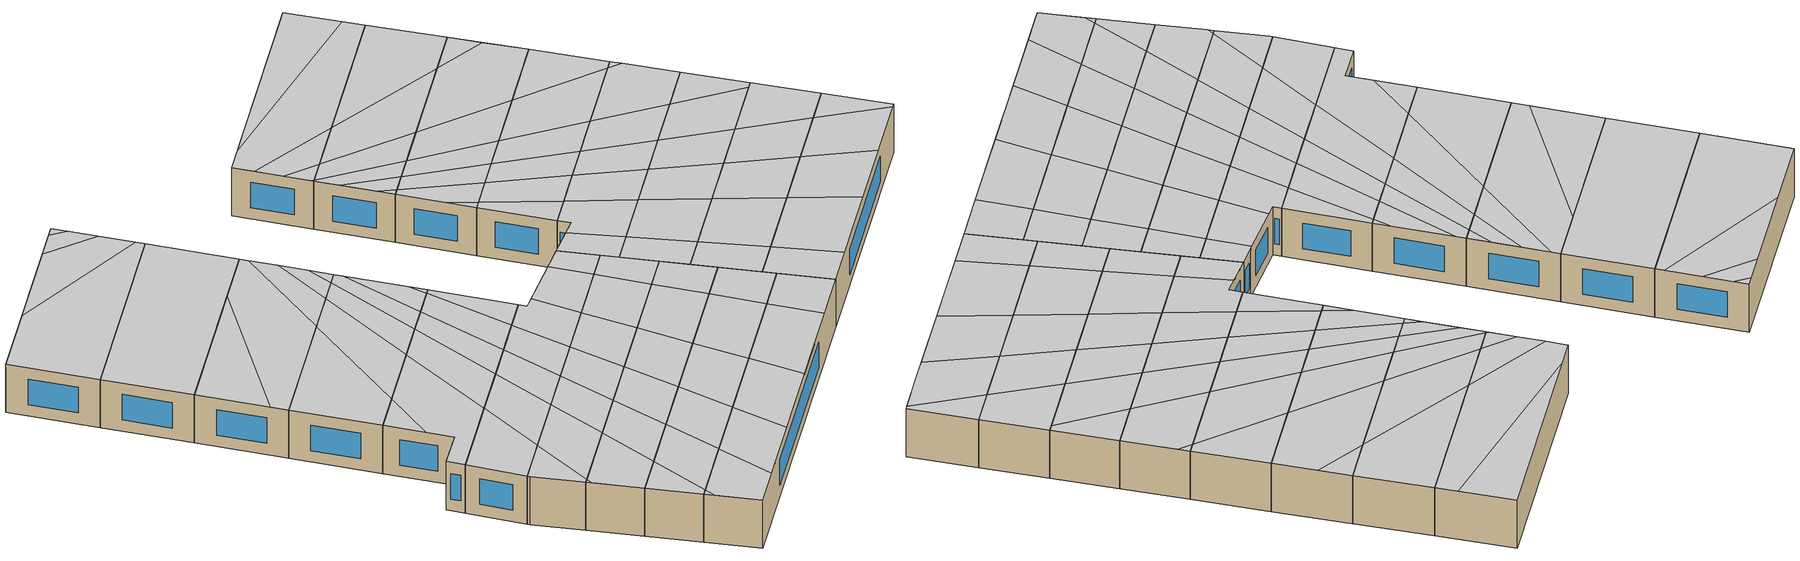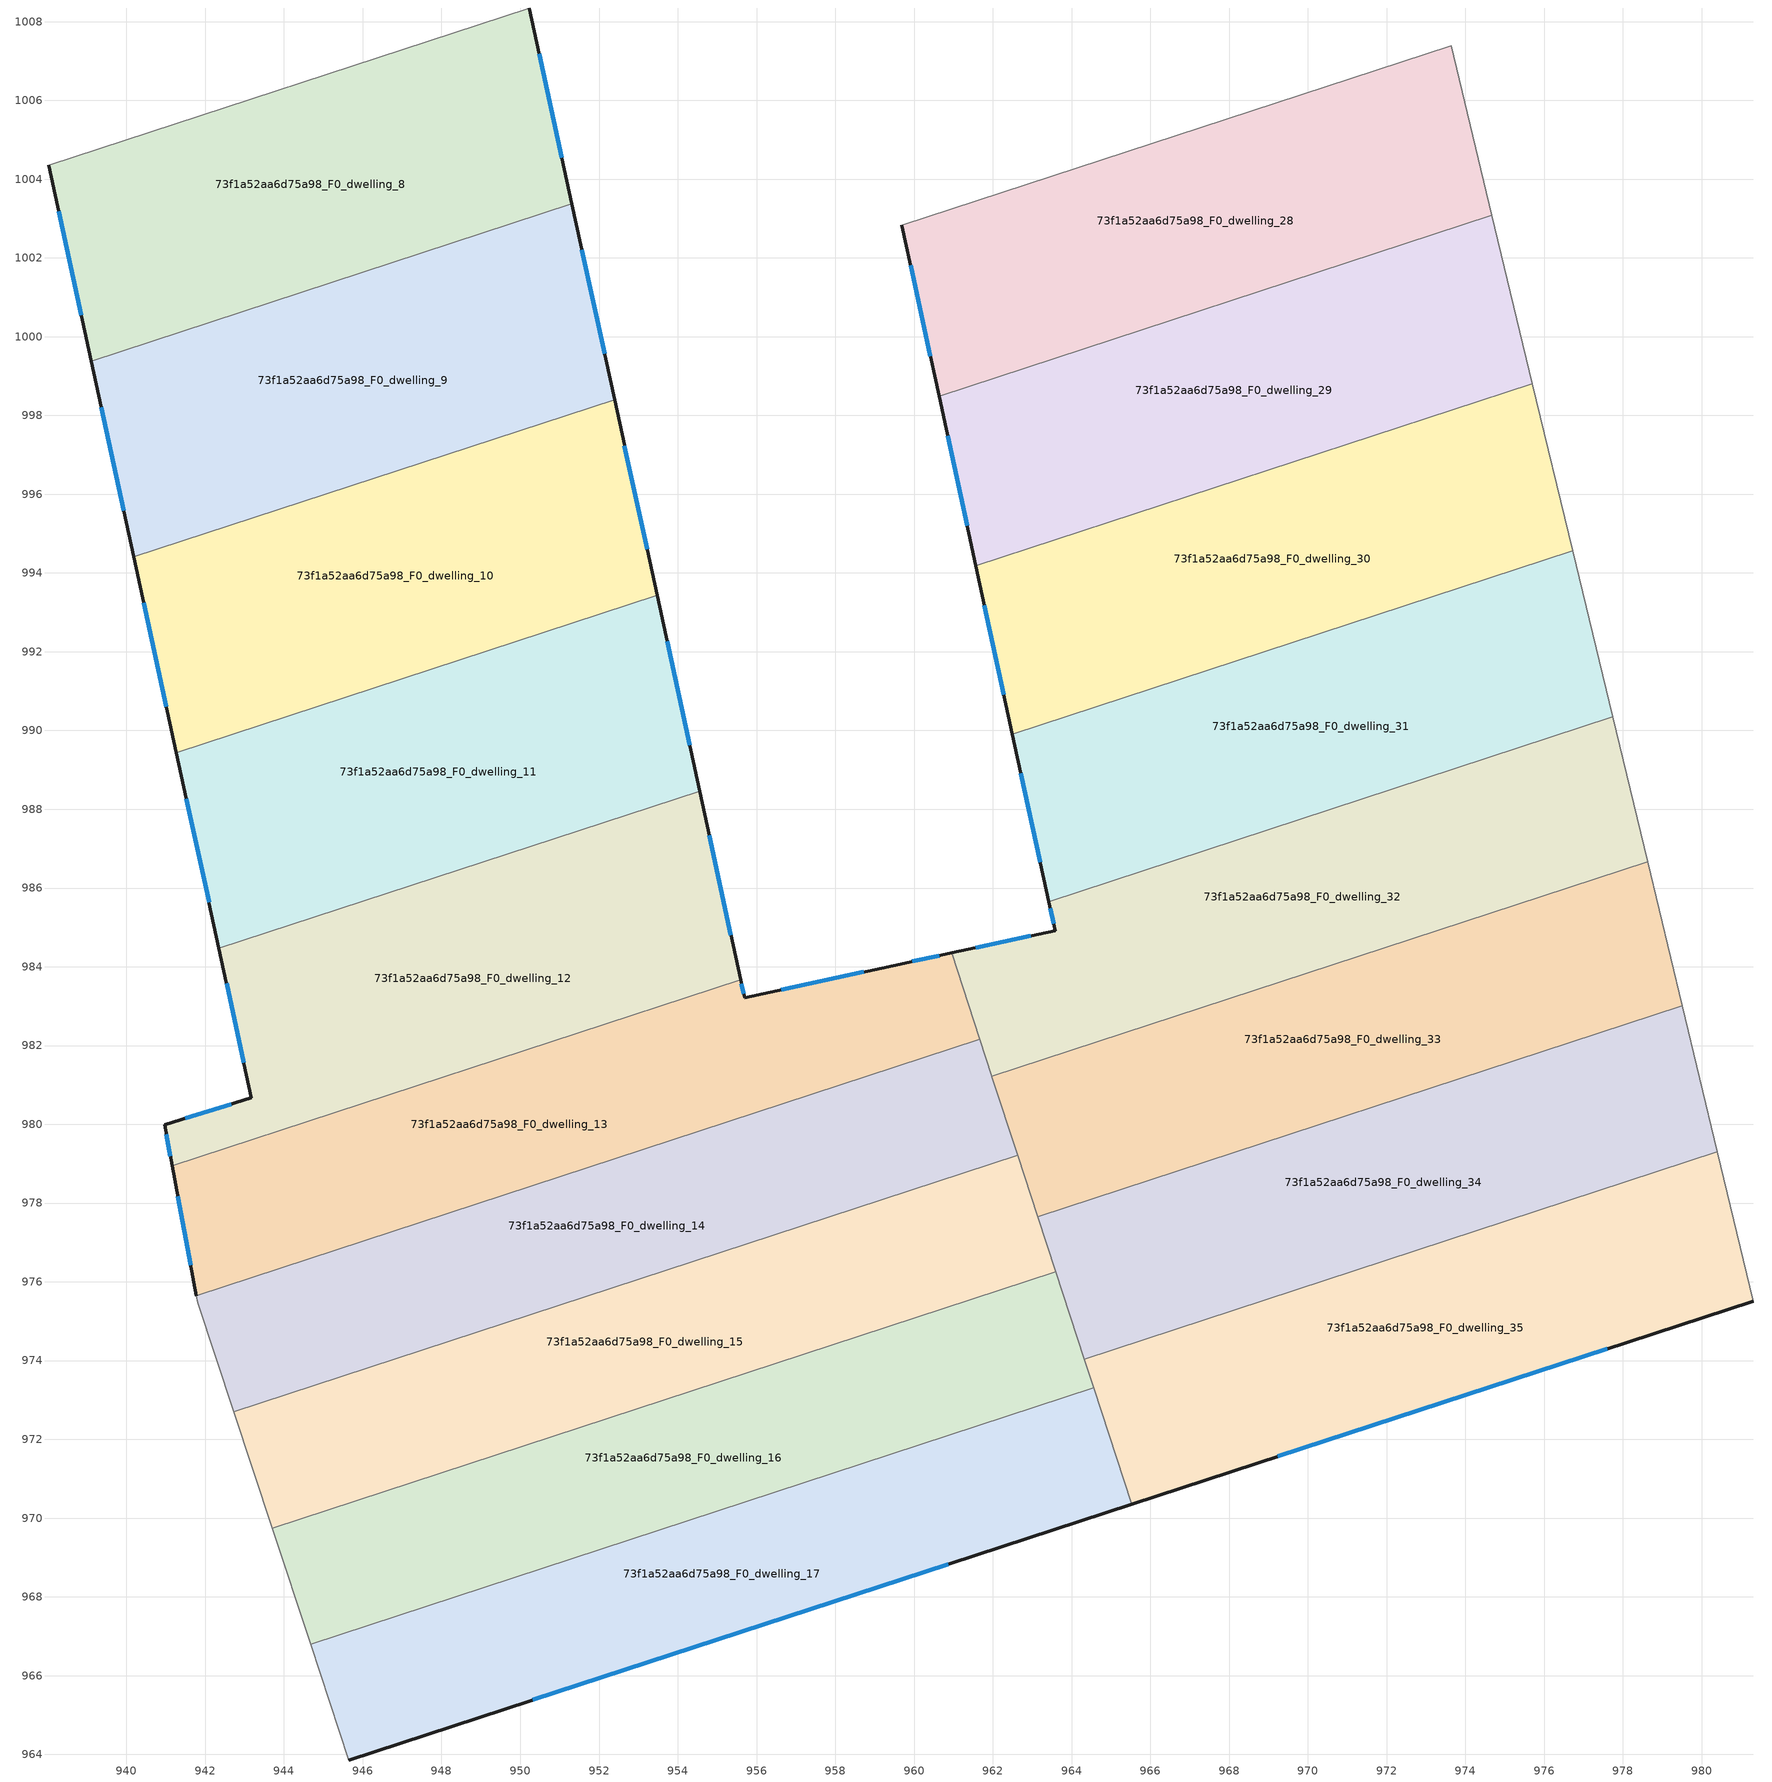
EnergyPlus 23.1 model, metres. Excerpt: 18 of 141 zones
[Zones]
73f1a52aa6d75a98_F0_dwelling_10
 floor ground (EU_floor_Construction): 952.39,998.4 953.47,993.43 941.27,989.44 940.19,994.41 z0
 wall outside (EU_wall_Construction): 940.19,994.41 941.27,989.44 / 953.47,993.43 952.39,998.4 z0:3
 wall to 73f1a52aa6d75a98_F0_dwelling_11 (EU_wall_Construction): 941.27,989.44 953.47,993.43 z0:3
 wall to 73f1a52aa6d75a98_F0_dwelling_9 (EU_wall_Construction): 952.39,998.4 940.19,994.41 z0:3
 window (EU_Window_Construction): 940.44,993.24 941.02,990.61 / 953.22,994.6 952.65,997.24 z0.7:2.3
 ceiling to 73f1a52aa6d75a98_F1_dwelling_18 (EU_floor_Construction): 948.82,991.91 952.5,997.92 952.39,998.4 949.1,997.33 941.07,990.38 941.27,989.44 z3
 ceiling to 73f1a52aa6d75a98_F1_dwelling_19 (EU_floor_Construction): 951.3,992.72 952.83,996.39 952.5,997.92 948.82,991.91 z3
 ceiling to 73f1a52aa6d75a98_F1_dwelling_17 (EU_floor_Construction): 949.1,997.33 940.19,994.41 941.07,990.38 z3
 ceiling to 73f1a52aa6d75a98_F1_dwelling_20 (EU_floor_Construction): 952.71,993.18 953.18,994.78 952.83,996.39 951.3,992.72 z3
 ceiling to 73f1a52aa6d75a98_F1_dwelling_21 (EU_floor_Construction): 953.47,993.43 953.18,994.78 952.71,993.18 z3
73f1a52aa6d75a98_F0_dwelling_11
 floor ground (EU_floor_Construction): 953.47,993.43 954.55,988.46 942.35,984.47 941.27,989.44 z0
 wall outside (EU_wall_Construction): 941.27,989.44 942.35,984.47 / 954.55,988.46 953.47,993.43 z0:3
 wall to 73f1a52aa6d75a98_F0_dwelling_12 (EU_wall_Construction): 942.35,984.47 954.55,988.46 z0:3
 window (EU_Window_Construction): 941.52,988.27 942.1,985.63 / 954.3,989.63 953.73,992.27 z0.7:2.3
 ceiling to 73f1a52aa6d75a98_F1_dwelling_19 (EU_floor_Construction): 948.74,986.56 951.3,992.72 948.82,991.91 944.74,985.25 z3
 ceiling to 73f1a52aa6d75a98_F1_dwelling_18 (EU_floor_Construction): 944.74,985.25 948.82,991.91 941.27,989.44 942.35,984.47 z3
 ceiling to 73f1a52aa6d75a98_F1_dwelling_20 (EU_floor_Construction): 951,987.3 952.71,993.18 951.3,992.72 948.74,986.56 z3
 ceiling to 73f1a52aa6d75a98_F1_dwelling_23 (EU_floor_Construction): 954.55,988.46 954.33,989.48 954.23,988.36 z3
 ceiling to 73f1a52aa6d75a98_F1_dwelling_22 (EU_floor_Construction): 954.23,988.36 954.33,989.48 953.59,992.88 952.61,987.82 z3
 ceiling to 73f1a52aa6d75a98_F1_dwelling_21 (EU_floor_Construction): 952.61,987.82 953.59,992.88 953.47,993.43 952.71,993.18 951,987.3 z3
73f1a52aa6d75a98_F0_dwelling_12
 floor ground (EU_floor_Construction): 954.55,988.46 955.59,983.67 941.16,978.95 940.97,979.99 943.17,980.68 942.35,984.47 z0
 wall outside (EU_wall_Construction): 955.59,983.67 954.55,988.46 / 942.35,984.47 943.17,980.68 940.97,979.99 941.16,978.95 z0:3
 wall to 73f1a52aa6d75a98_F0_dwelling_13 (EU_wall_Construction): 941.16,978.95 955.59,983.67 z0:3
 window (EU_Window_Construction): 955.35,984.8 954.8,987.34 / 941.02,979.74 941.12,979.19 / 942.66,980.51 941.49,980.15 / 942.54,983.58 942.98,981.57 z0.7:2.3
 ceiling to 73f1a52aa6d75a98_F1_dwelling_20 (EU_floor_Construction): 949.35,981.63 951,987.3 948.74,986.56 946.26,980.62 z3
 ceiling to 73f1a52aa6d75a98_F1_dwelling_19 (EU_floor_Construction): 946.26,980.62 948.74,986.56 944.74,985.25 942.85,982.16 943.17,980.68 940.97,979.99 941.16,978.95 z3
 ceiling to 73f1a52aa6d75a98_F1_dwelling_18 (EU_floor_Construction): 942.85,982.16 944.74,985.25 942.35,984.47 z3
 ceiling to 73f1a52aa6d75a98_F1_dwelling_22 (EU_floor_Construction): 953.75,983.07 954.23,988.36 952.61,987.82 951.54,982.35 z3
 ceiling to 73f1a52aa6d75a98_F1_dwelling_21 (EU_floor_Construction): 951.54,982.35 952.61,987.82 951,987.3 949.35,981.63 z3
 ceiling adiabatic (EU_roof_Construction): 955.59,983.67 954.55,988.46 954.23,988.36 953.75,983.07 z3
73f1a52aa6d75a98_F0_dwelling_13
 floor ground (EU_floor_Construction): 960.95,984.35 961.67,982.16 941.78,975.65 941.16,978.95 955.59,983.67 955.7,983.21 959.64,984.07 z0
 wall outside (EU_wall_Construction): 960.95,984.35 959.64,984.07 955.7,983.21 955.59,983.67 / 941.16,978.95 941.78,975.65 z0:3
 wall to 73f1a52aa6d75a98_F0_dwelling_14 (EU_wall_Construction): 941.78,975.65 961.67,982.16 z0:3
 wall to 73f1a52aa6d75a98_F0_dwelling_32 (EU_wall_Construction): 961.67,982.16 960.95,984.35 z0:3
 window (EU_Window_Construction): 958.72,983.87 956.62,983.41 / 960.64,984.28 959.95,984.13 / 941.31,978.18 941.63,976.42 / 955.67,983.32 955.62,983.57 z0.7:2.3
 ceiling to 73f1a52aa6d75a98_F1_dwelling_23 (EU_floor_Construction): 956.5,980.47 956.37,983.36 955.7,983.21 955.59,983.67 953.75,983.07 953.43,979.46 z3
 ceiling to 73f1a52aa6d75a98_F1_dwelling_24 (EU_floor_Construction): 959.94,981.59 959.44,984.02 956.37,983.36 956.5,980.47 z3
 ceiling to 73f1a52aa6d75a98_F1_dwelling_22 (EU_floor_Construction): 953.43,979.46 953.75,983.07 951.54,982.35 950.81,978.6 z3
 ceiling to 73f1a52aa6d75a98_F1_dwelling_19 (EU_floor_Construction): 944.57,976.56 946.26,980.62 941.16,978.95 941.78,975.65 z3
 ceiling to 73f1a52aa6d75a98_F1_dwelling_20 (EU_floor_Construction): 948.22,977.76 949.35,981.63 946.26,980.62 944.57,976.56 z3
 ceiling to 73f1a52aa6d75a98_F1_dwelling_25 (EU_floor_Construction): 961.67,982.16 960.95,984.35 959.64,984.07 959.44,984.02 959.94,981.59 z3
 ceiling to 73f1a52aa6d75a98_F1_dwelling_21 (EU_floor_Construction): 950.81,978.6 951.54,982.35 949.35,981.63 948.22,977.76 z3
73f1a52aa6d75a98_F0_dwelling_14
 floor ground (EU_floor_Construction): 961.67,982.16 962.63,979.21 942.73,972.7 941.81,975.47 941.78,975.65 z0
 wall to 73f1a52aa6d75a98_F0_dwelling_15 (EU_wall_Construction): 942.73,972.7 962.63,979.21 z0:3
 wall adiabatic (EU_wall_Construction): 941.78,975.65 941.81,975.47 942.73,972.7 z0:3
 wall to 73f1a52aa6d75a98_F0_dwelling_33 (EU_wall_Construction): 962.63,979.21 961.98,981.21 z0:3
 wall to 73f1a52aa6d75a98_F0_dwelling_32 (EU_wall_Construction): 961.98,981.21 961.67,982.16 z0:3
 ceiling to 73f1a52aa6d75a98_F1_dwelling_24 (EU_floor_Construction): 960.57,978.54 959.94,981.59 956.5,980.47 956.63,977.25 z3
 ceiling to 73f1a52aa6d75a98_F1_dwelling_20 (EU_floor_Construction): 947.17,974.15 948.22,977.76 944.57,976.56 943,972.78 z3
 ceiling to 73f1a52aa6d75a98_F1_dwelling_25 (EU_floor_Construction): 962.63,979.21 961.67,982.16 959.94,981.59 960.57,978.54 z3
 ceiling to 73f1a52aa6d75a98_F1_dwelling_23 (EU_floor_Construction): 956.63,977.25 956.5,980.47 953.43,979.46 953.13,976.1 z3
 ceiling to 73f1a52aa6d75a98_F1_dwelling_19 (EU_floor_Construction): 943,972.78 944.57,976.56 941.78,975.65 941.81,975.47 942.73,972.7 z3
 ceiling to 73f1a52aa6d75a98_F1_dwelling_22 (EU_floor_Construction): 953.13,976.1 953.43,979.46 950.81,978.6 950.13,975.12 z3
 ceiling to 73f1a52aa6d75a98_F1_dwelling_21 (EU_floor_Construction): 950.13,975.12 950.81,978.6 948.22,977.76 947.17,974.15 z3
73f1a52aa6d75a98_F0_dwelling_15
 floor ground (EU_floor_Construction): 962.63,979.21 963.6,976.26 943.7,969.75 942.73,972.7 z0
 wall to 73f1a52aa6d75a98_F0_dwelling_16 (EU_wall_Construction): 943.7,969.75 963.6,976.26 z0:3
 wall adiabatic (EU_wall_Construction): 942.73,972.7 943.7,969.75 z0:3
 wall to 73f1a52aa6d75a98_F0_dwelling_34 (EU_wall_Construction): 963.6,976.26 963.14,977.66 z0:3
 wall to 73f1a52aa6d75a98_F0_dwelling_33 (EU_wall_Construction): 963.14,977.66 962.63,979.21 z0:3
 ceiling to 73f1a52aa6d75a98_F1_dwelling_22 (EU_floor_Construction): 952.82,972.73 953.13,976.1 950.13,975.12 949.45,971.63 z3
 ceiling to 73f1a52aa6d75a98_F1_dwelling_21 (EU_floor_Construction): 949.45,971.63 950.13,975.12 947.17,974.15 946.12,970.54 z3
 ceiling to 73f1a52aa6d75a98_F1_dwelling_24 (EU_floor_Construction): 961.2,975.48 960.57,978.54 956.63,977.25 956.77,974.03 z3
 ceiling to 73f1a52aa6d75a98_F1_dwelling_20 (EU_floor_Construction): 946.12,970.54 947.17,974.15 943,972.78 942.83,972.38 943.7,969.75 z3
 ceiling to 73f1a52aa6d75a98_F1_dwelling_23 (EU_floor_Construction): 956.77,974.03 956.63,977.25 953.13,976.1 952.82,972.73 z3
 ceiling to 73f1a52aa6d75a98_F1_dwelling_25 (EU_floor_Construction): 963.6,976.26 962.63,979.21 960.57,978.54 961.2,975.48 z3
 ceiling to 73f1a52aa6d75a98_F1_dwelling_19 (EU_floor_Construction): 942.83,972.38 943,972.78 942.73,972.7 z3
73f1a52aa6d75a98_F0_dwelling_16
 floor ground (EU_floor_Construction): 963.6,976.26 964.56,973.31 944.67,966.8 943.7,969.75 z0
 wall to 73f1a52aa6d75a98_F0_dwelling_17 (EU_wall_Construction): 944.67,966.8 964.56,973.31 z0:3
 wall adiabatic (EU_wall_Construction): 943.7,969.75 944.67,966.8 z0:3
 wall to 73f1a52aa6d75a98_F0_dwelling_35 (EU_wall_Construction): 964.56,973.31 964.33,974.04 z0:3
 wall to 73f1a52aa6d75a98_F0_dwelling_34 (EU_wall_Construction): 964.33,974.04 963.6,976.26 z0:3
 ceiling to 73f1a52aa6d75a98_F1_dwelling_21 (EU_floor_Construction): 948.77,968.14 949.45,971.63 946.12,970.54 945.07,966.93 z3
 ceiling to 73f1a52aa6d75a98_F1_dwelling_22 (EU_floor_Construction): 952.52,969.37 952.82,972.73 949.45,971.63 948.77,968.14 z3
 ceiling to 73f1a52aa6d75a98_F1_dwelling_20 (EU_floor_Construction): 945.07,966.93 946.12,970.54 943.7,969.75 944.67,966.8 z3
 ceiling to 73f1a52aa6d75a98_F1_dwelling_24 (EU_floor_Construction): 961.83,972.42 961.2,975.48 956.77,974.03 956.91,970.81 z3
 ceiling to 73f1a52aa6d75a98_F1_dwelling_23 (EU_floor_Construction): 956.91,970.81 956.77,974.03 952.82,972.73 952.52,969.37 z3
 ceiling to 73f1a52aa6d75a98_F1_dwelling_25 (EU_floor_Construction): 964.56,973.31 963.6,976.26 961.2,975.48 961.83,972.42 z3
73f1a52aa6d75a98_F0_dwelling_17
 floor ground (EU_floor_Construction): 964.56,973.31 965.53,970.36 945.65,963.86 944.67,966.8 z0
 wall outside (EU_wall_Construction): 945.65,963.86 965.53,970.36 z0:3
 wall adiabatic (EU_wall_Construction): 944.67,966.8 945.65,963.86 z0:3
 wall to 73f1a52aa6d75a98_F0_dwelling_35 (EU_wall_Construction): 965.53,970.36 964.56,973.31 z0:3
 window (EU_Window_Construction): 950.32,965.38 960.86,968.83 z0.7:2.3
 ceiling to 73f1a52aa6d75a98_F1_dwelling_25 (EU_floor_Construction): 965.53,970.36 964.56,973.31 961.83,972.42 962.46,969.35 z3
 ceiling to 73f1a52aa6d75a98_F1_dwelling_23 (EU_floor_Construction): 957.04,967.58 956.91,970.81 952.52,969.37 952.21,966 z3
 ceiling to 73f1a52aa6d75a98_F1_dwelling_22 (EU_floor_Construction): 952.21,966 952.52,969.37 948.77,968.14 948.09,964.66 z3
 ceiling to 73f1a52aa6d75a98_F1_dwelling_21 (EU_floor_Construction): 948.09,964.66 948.77,968.14 945.07,966.93 944.86,966.23 945.65,963.86 z3
 ceiling to 73f1a52aa6d75a98_F1_dwelling_20 (EU_floor_Construction): 944.86,966.23 945.07,966.93 944.67,966.8 z3
 ceiling to 73f1a52aa6d75a98_F1_dwelling_24 (EU_floor_Construction): 962.46,969.35 961.83,972.42 956.91,970.81 957.04,967.58 z3
73f1a52aa6d75a98_F0_dwelling_28
 floor ground (EU_floor_Construction): 973.64,1007.39 974.67,1003.09 960.63,998.49 959.69,1002.83 z0
 wall outside (EU_wall_Construction): 959.69,1002.83 960.63,998.49 z0:3
 wall to 73f1a52aa6d75a98_F0_dwelling_27 (EU_wall_Construction): 973.64,1007.39 959.69,1002.83 z0:3
 wall adiabatic (EU_wall_Construction): 974.67,1003.09 973.64,1007.39 z0:3
 wall to 73f1a52aa6d75a98_F0_dwelling_29 (EU_wall_Construction): 960.63,998.49 974.67,1003.09 z0:3
 window (EU_Window_Construction): 959.91,1001.81 960.41,999.51 z0.7:2.3
 ceiling to 73f1a52aa6d75a98_F1_dwelling_32 (EU_floor_Construction): 974.67,1003.09 974.38,1004.29 961.19,1003.32 959.69,1002.83 959.95,1001.63 965.43,1000.06 z3
 ceiling to 73f1a52aa6d75a98_F1_dwelling_33 (EU_floor_Construction): 974.38,1004.29 973.64,1007.39 961.19,1003.32 z3
 ceiling to 73f1a52aa6d75a98_F1_dwelling_31 (EU_floor_Construction): 965.43,1000.06 959.95,1001.63 960.28,1000.1 962.16,998.99 z3
 ceiling to 73f1a52aa6d75a98_F1_dwelling_30 (EU_floor_Construction): 962.16,998.99 960.28,1000.1 960.61,998.59 960.7,998.51 z3
73f1a52aa6d75a98_F0_dwelling_29
 floor ground (EU_floor_Construction): 974.67,1003.09 975.7,998.81 961.57,994.18 960.63,998.49 z0
 wall outside (EU_wall_Construction): 960.63,998.49 961.57,994.18 z0:3
 wall adiabatic (EU_wall_Construction): 975.7,998.81 974.67,1003.09 z0:3
 wall to 73f1a52aa6d75a98_F0_dwelling_30 (EU_wall_Construction): 961.57,994.18 975.7,998.81 z0:3
 window (EU_Window_Construction): 960.85,997.48 961.35,995.2 z0.7:2.3
 ceiling to 73f1a52aa6d75a98_F1_dwelling_32 (EU_floor_Construction): 975.7,998.81 974.67,1003.09 965.43,1000.06 972.93,997.9 z3
 ceiling to 73f1a52aa6d75a98_F1_dwelling_28 (EU_floor_Construction): 963.16,994.71 960.93,997.11 961.36,995.15 961.98,994.32 z3
 ceiling to 73f1a52aa6d75a98_F1_dwelling_27 (EU_floor_Construction): 961.98,994.32 961.36,995.15 961.57,994.19 z3
 ceiling to 73f1a52aa6d75a98_F1_dwelling_30 (EU_floor_Construction): 967.18,996.02 962.16,998.99 960.7,998.51 964.61,995.18 z3
 ceiling adiabatic (EU_roof_Construction): 972.93,997.9 965.43,1000.06 962.16,998.99 967.18,996.02 964.61,995.18 960.7,998.51 960.63,998.49 960.93,997.11 963.16,994.71 z3
73f1a52aa6d75a98_F0_dwelling_30
 floor ground (EU_floor_Construction): 975.7,998.81 976.72,994.56 962.5,989.91 961.57,994.18 z0
 wall outside (EU_wall_Construction): 961.57,994.18 962.5,989.91 z0:3
 wall adiabatic (EU_wall_Construction): 976.72,994.56 975.7,998.81 z0:3
 wall to 73f1a52aa6d75a98_F0_dwelling_31 (EU_wall_Construction): 962.5,989.91 976.72,994.56 z0:3
 window (EU_Window_Construction): 961.79,993.18 962.28,990.91 z0.7:2.3
 ceiling to 73f1a52aa6d75a98_F1_dwelling_30 (EU_floor_Construction): 972.16,993.07 967.18,996.02 964.61,995.18 968.5,991.87 z3
 ceiling to 73f1a52aa6d75a98_F1_dwelling_31 (EU_floor_Construction): 976.72,994.56 976.14,996.98 972.93,997.9 967.18,996.02 972.16,993.07 z3
 ceiling to 73f1a52aa6d75a98_F1_dwelling_29 (EU_floor_Construction): 968.5,991.87 964.61,995.18 963.16,994.71 966.43,991.19 z3
 ceiling to 73f1a52aa6d75a98_F1_dwelling_32 (EU_floor_Construction): 976.14,996.98 975.7,998.81 972.93,997.9 z3
 ceiling to 73f1a52aa6d75a98_F1_dwelling_28 (EU_floor_Construction): 966.43,991.19 963.16,994.71 961.98,994.32 964.74,990.64 z3
 ceiling to 73f1a52aa6d75a98_F1_dwelling_26 (EU_floor_Construction): 962.97,990.06 962.16,991.47 962.5,989.91 z3
 ceiling adiabatic (EU_roof_Construction): 964.74,990.64 961.98,994.32 961.57,994.18 962.16,991.47 962.97,990.06 z3
73f1a52aa6d75a98_F0_dwelling_31
 floor ground (EU_floor_Construction): 976.72,994.56 977.74,990.34 963.42,985.66 962.5,989.91 z0
 wall outside (EU_wall_Construction): 962.5,989.91 963.42,985.66 z0:3
 wall adiabatic (EU_wall_Construction): 977.74,990.34 976.72,994.56 z0:3
 wall to 73f1a52aa6d75a98_F0_dwelling_32 (EU_wall_Construction): 963.42,985.66 977.74,990.34 z0:3
 window (EU_Window_Construction): 962.71,988.91 963.21,986.65 z0.7:2.3
 ceiling to 73f1a52aa6d75a98_F1_dwelling_30 (EU_floor_Construction): 977.12,990.14 972.16,993.07 968.5,991.87 972.37,988.58 z3
 ceiling to 73f1a52aa6d75a98_F1_dwelling_29 (EU_floor_Construction): 972.37,988.58 968.5,991.87 966.43,991.19 969.68,987.7 z3
 ceiling to 73f1a52aa6d75a98_F1_dwelling_26 (EU_floor_Construction): 965.19,986.23 962.97,990.06 962.5,989.91 963.42,985.66 z3
 ceiling to 73f1a52aa6d75a98_F1_dwelling_27 (EU_floor_Construction): 967.49,986.99 964.74,990.64 962.97,990.06 965.19,986.23 z3
 ceiling adiabatic (EU_roof_Construction): 977.12,990.14 969.68,987.7 966.43,991.19 964.74,990.64 967.49,986.99 977.74,990.34 976.72,994.56 972.16,993.07 z3
73f1a52aa6d75a98_F0_dwelling_32
 floor ground (EU_floor_Construction): 977.74,990.34 978.62,986.66 961.98,981.21 960.95,984.35 963.58,984.92 963.42,985.66 z0
 wall outside (EU_wall_Construction): 963.42,985.66 963.58,984.92 960.95,984.35 z0:3
 wall adiabatic (EU_wall_Construction): 978.62,986.66 977.74,990.34 z0:3
 wall to 73f1a52aa6d75a98_F0_dwelling_33 (EU_wall_Construction): 961.98,981.21 978.62,986.66 z0:3
 window (EU_Window_Construction): 962.96,984.78 961.57,984.48 / 963.46,985.48 963.55,985.09 z0.7:2.3
 ceiling to 73f1a52aa6d75a98_F1_dwelling_29 (EU_floor_Construction): 975.74,985.72 972.37,988.58 969.68,987.7 972.51,984.66 z3
 ceiling to 73f1a52aa6d75a98_F1_dwelling_28 (EU_floor_Construction): 972.51,984.66 969.68,987.7 967.49,986.99 969.88,983.8 z3
 ceiling to 73f1a52aa6d75a98_F1_dwelling_30 (EU_floor_Construction): 978.62,986.66 977.9,989.68 977.12,990.14 972.37,988.58 975.74,985.72 z3
 ceiling to 73f1a52aa6d75a98_F1_dwelling_27 (EU_floor_Construction): 969.88,983.8 967.49,986.99 965.19,986.23 967.12,982.9 z3
 ceiling to 73f1a52aa6d75a98_F1_dwelling_26 (EU_floor_Construction): 967.12,982.9 965.19,986.23 963.42,985.66 963.58,984.92 962.66,984.72 963.8,981.81 z3
 ceiling adiabatic (EU_roof_Construction): 977.9,989.68 977.74,990.34 977.12,990.14 z3
 ceiling to 73f1a52aa6d75a98_F1_dwelling_25 (EU_floor_Construction): 963.8,981.81 962.66,984.72 960.95,984.35 961.98,981.21 z3
73f1a52aa6d75a98_F0_dwelling_33
 floor ground (EU_floor_Construction): 978.62,986.66 979.5,983.01 963.14,977.66 961.98,981.21 z0
 wall adiabatic (EU_wall_Construction): 979.5,983.01 978.62,986.66 z0:3
 wall to 73f1a52aa6d75a98_F0_dwelling_34 (EU_wall_Construction): 963.14,977.66 979.5,983.01 z0:3
 ceiling to 73f1a52aa6d75a98_F1_dwelling_28 (EU_floor_Construction): 975.31,981.64 972.51,984.66 969.88,983.8 972.25,980.64 z3
 ceiling to 73f1a52aa6d75a98_F1_dwelling_27 (EU_floor_Construction): 972.25,980.64 969.88,983.8 967.12,982.9 969.03,979.59 z3
 ceiling to 73f1a52aa6d75a98_F1_dwelling_29 (EU_floor_Construction): 979.08,982.87 975.74,985.72 972.51,984.66 975.31,981.64 z3
 ceiling to 73f1a52aa6d75a98_F1_dwelling_26 (EU_floor_Construction): 969.03,979.59 967.12,982.9 963.8,981.81 965.17,978.32 z3
 ceiling adiabatic (EU_roof_Construction): 979.5,983.01 978.62,986.66 975.74,985.72 979.08,982.87 z3; 965.17,978.32 963.8,981.81 961.98,981.21 963.14,977.66 z3
73f1a52aa6d75a98_F0_dwelling_34
 floor ground (EU_floor_Construction): 979.5,983.01 980.4,979.3 964.33,974.04 963.14,977.66 z0
 wall adiabatic (EU_wall_Construction): 980.4,979.3 979.5,983.01 z0:3
 wall to 73f1a52aa6d75a98_F0_dwelling_35 (EU_wall_Construction): 964.33,974.04 980.4,979.3 z0:3
 ceiling to 73f1a52aa6d75a98_F1_dwelling_26 (EU_floor_Construction): 970.98,976.22 969.03,979.59 965.17,978.32 966.56,974.77 z3
 ceiling to 73f1a52aa6d75a98_F1_dwelling_28 (EU_floor_Construction): 978.17,978.57 975.31,981.64 972.25,980.64 974.66,977.42 z3
 ceiling adiabatic (EU_roof_Construction): 978.17,978.57 974.66,977.42 972.25,980.64 963.14,977.66 964.33,974.04 966.56,974.77 965.17,978.32 969.03,979.59 970.98,976.22 980.4,979.3 979.5,983.01 975.31,981.64 z3
73f1a52aa6d75a98_F0_dwelling_35
 floor ground (EU_floor_Construction): 980.4,979.3 981.31,975.51 965.53,970.36 964.33,974.04 z0
 wall outside (EU_wall_Construction): 965.53,970.36 981.31,975.51 z0:3
 wall adiabatic (EU_wall_Construction): 981.31,975.51 980.4,979.3 z0:3
 window (EU_Window_Construction): 969.24,971.57 977.6,974.3 z0.7:2.3
 ceiling to 73f1a52aa6d75a98_F1_dwelling_26 (EU_floor_Construction): 972.97,972.79 970.98,976.22 966.56,974.77 967.97,971.15 z3
 ceiling to 73f1a52aa6d75a98_F1_dwelling_27 (EU_floor_Construction): 977.12,974.14 974.66,977.42 970.98,976.22 972.97,972.79 z3
 ceiling adiabatic (EU_roof_Construction): 967.97,971.15 966.56,974.77 964.33,974.04 965.53,970.36 z3
 ceiling to 73f1a52aa6d75a98_F1_dwelling_28 (EU_floor_Construction): 981.08,975.44 978.17,978.57 974.66,977.42 977.12,974.14 z3
 ceiling to 73f1a52aa6d75a98_F1_dwelling_29 (EU_floor_Construction): 981.31,975.51 980.4,979.3 978.17,978.57 981.08,975.44 z3
73f1a52aa6d75a98_F0_dwelling_8
 floor ground (EU_floor_Construction): 950.23,1008.35 951.31,1003.38 939.11,999.38 938.03,1004.35 z0
 wall outside (EU_wall_Construction): 938.03,1004.35 939.11,999.38 / 951.31,1003.38 950.23,1008.35 z0:3
 wall to 73f1a52aa6d75a98_F0_dwelling_9 (EU_wall_Construction): 939.11,999.38 951.31,1003.38 z0:3
 wall to 73f1a52aa6d75a98_F0_dwelling_7 (EU_wall_Construction): 950.23,1008.35 938.03,1004.35 z0:3
 window (EU_Window_Construction): 938.28,1003.18 938.86,1000.55 / 951.06,1004.54 950.49,1007.18 z0.7:2.3
 ceiling to 73f1a52aa6d75a98_F1_dwelling_16 (EU_floor_Construction): 951.31,1003.38 951.21,1003.85 942.41,1005.79 938.03,1004.35 939.11,999.38 z3
 ceiling to 73f1a52aa6d75a98_F1_dwelling_15 (EU_floor_Construction): 951.21,1003.85 950.78,1005.83 947.92,1007.59 942.41,1005.79 z3
 ceiling to 73f1a52aa6d75a98_F1_dwelling_14 (EU_floor_Construction): 950.78,1005.83 950.43,1007.46 949.64,1008.15 947.92,1007.59 z3
 ceiling to 73f1a52aa6d75a98_F1_dwelling_13 (EU_floor_Construction): 950.43,1007.46 950.23,1008.35 949.64,1008.15 z3
73f1a52aa6d75a98_F0_dwelling_9
 floor ground (EU_floor_Construction): 951.31,1003.38 952.39,998.4 940.19,994.41 939.11,999.38 z0
 wall outside (EU_wall_Construction): 939.11,999.38 940.19,994.41 / 952.39,998.4 951.31,1003.38 z0:3
 window (EU_Window_Construction): 939.36,998.21 939.94,995.58 / 952.14,999.57 951.57,1002.21 z0.7:2.3
 ceiling adiabatic (EU_roof_Construction): 952.39,998.4 951.31,1003.38 939.11,999.38 940.19,994.41 z3
[Building]
EU S2 Campaign: North Axis=0; Terrain=City; Solar Distribution=FullExterior
[Site:Location]
Budapest.Ferenc.Liszt.Intl.AP: Latitude=47.437; Longitude=19.256; Time Zone=1; Elevation=185
[SizingPeriod:WeatherFileDays]
AnnualSizingPeriod: Begin Month=1; Begin Day of Month=1; End Month=12; End Day of Month=31; Day of Week for Start Day=Monday; Use Weather File Daylight Saving Period=No; Use Weather File Rain and Snow Indicators=No
[MATERIAL]
EU_InternalMass_Material: Roughness=MediumRough; Thickness=0.1; Conductivity=1; Density=1800; Specific Heat=900; Thermal Absorptance=0.9; Solar Absorptance=0.7; Visible Absorptance=0.7
[MATERIAL:NOMASS] Roughness=MediumRough; Thermal Absorptance=0.9; Solar Absorptance=0.7; Visible Absorptance=0.7
Name | Thermal Resistance
EU_wall_NoMass | 0.832559
EU_roof_NoMass | 1.39638
EU_floor_NoMass | 0.872794
[WINDOWMATERIAL:SIMPLEGLAZINGSYSTEM]
EU_Window_SimpleGlazing: UFactor=2.79869; Solar Heat Gain Coefficient=0.75; Visible Transmittance=0.75
[CONSTRUCTION]
EU_wall_Construction: EU_wall_NoMass
EU_roof_Construction: EU_roof_NoMass
EU_floor_Construction: EU_floor_NoMass
EU_Window_Construction: EU_Window_SimpleGlazing
EU_InternalMass_Construction: EU_InternalMass_Material
[ZONE] Type=1; Multiplier=1; Ceiling Height=autocalculate; Floor Area=autocalculate; Part of Total Floor Area=Yes
Name | Volume
73f1a52aa6d75a98_F0_dwelling_10; 73f1a52aa6d75a98_F0_dwelling_8 | 194.927
73f1a52aa6d75a98_F0_dwelling_11 | 194.941
73f1a52aa6d75a98_F0_dwelling_12 | 194.91
73f1a52aa6d75a98_F0_dwelling_13 | 194.949
73f1a52aa6d75a98_F0_dwelling_14 | 194.933
73f1a52aa6d75a98_F0_dwelling_15; 73f1a52aa6d75a98_F0_dwelling_29 | 194.926
73f1a52aa6d75a98_F0_dwelling_16 | 194.915
73f1a52aa6d75a98_F0_dwelling_17 | 194.935
73f1a52aa6d75a98_F0_dwelling_28 | 194.955
73f1a52aa6d75a98_F0_dwelling_30 | 194.959
73f1a52aa6d75a98_F0_dwelling_31 | 194.908
73f1a52aa6d75a98_F0_dwelling_32 | 194.939
73f1a52aa6d75a98_F0_dwelling_33 | 194.904
73f1a52aa6d75a98_F0_dwelling_34 | 194.977
73f1a52aa6d75a98_F0_dwelling_35 | 194.911
73f1a52aa6d75a98_F0_dwelling_9 | 194.938
[INTERNALMASS] Construction=EU_InternalMass_Construction
Name | Zone or ZoneList | Surface Area
73f1a52aa6d75a98_F0_dwelling_8_EU_InternalMass | 73f1a52aa6d75a98_F0_dwelling_8 | 64.9757
73f1a52aa6d75a98_F0_dwelling_9_EU_InternalMass | 73f1a52aa6d75a98_F0_dwelling_9 | 64.9797
73f1a52aa6d75a98_F0_dwelling_10_EU_InternalMass | 73f1a52aa6d75a98_F0_dwelling_10 | 64.9757
73f1a52aa6d75a98_F0_dwelling_11_EU_InternalMass | 73f1a52aa6d75a98_F0_dwelling_11 | 64.9802
73f1a52aa6d75a98_F0_dwelling_12_EU_InternalMass | 73f1a52aa6d75a98_F0_dwelling_12 | 64.9701
73f1a52aa6d75a98_F0_dwelling_13_EU_InternalMass | 73f1a52aa6d75a98_F0_dwelling_13 | 64.9831
73f1a52aa6d75a98_F0_dwelling_14_EU_InternalMass | 73f1a52aa6d75a98_F0_dwelling_14 | 64.9775
73f1a52aa6d75a98_F0_dwelling_15_EU_InternalMass | 73f1a52aa6d75a98_F0_dwelling_15 | 64.9755
73f1a52aa6d75a98_F0_dwelling_16_EU_InternalMass | 73f1a52aa6d75a98_F0_dwelling_16 | 64.9716
73f1a52aa6d75a98_F0_dwelling_17_EU_InternalMass | 73f1a52aa6d75a98_F0_dwelling_17 | 64.9783
73f1a52aa6d75a98_F0_dwelling_28_EU_InternalMass | 73f1a52aa6d75a98_F0_dwelling_28 | 64.9848
73f1a52aa6d75a98_F0_dwelling_29_EU_InternalMass | 73f1a52aa6d75a98_F0_dwelling_29 | 64.9753
73f1a52aa6d75a98_F0_dwelling_30_EU_InternalMass | 73f1a52aa6d75a98_F0_dwelling_30 | 64.9865
73f1a52aa6d75a98_F0_dwelling_31_EU_InternalMass | 73f1a52aa6d75a98_F0_dwelling_31 | 64.9693
73f1a52aa6d75a98_F0_dwelling_32_EU_InternalMass | 73f1a52aa6d75a98_F0_dwelling_32 | 64.9796
73f1a52aa6d75a98_F0_dwelling_33_EU_InternalMass | 73f1a52aa6d75a98_F0_dwelling_33 | 64.968
73f1a52aa6d75a98_F0_dwelling_34_EU_InternalMass | 73f1a52aa6d75a98_F0_dwelling_34 | 64.9954
73f1a52aa6d75a98_F0_dwelling_35_EU_InternalMass | 73f1a52aa6d75a98_F0_dwelling_35 | 64.9702
[OTHEREQUIPMENT] Fuel Type=Electricity; Design Level Calculation Method=Watts/Area; Power per Zone Floor Area=1; Fraction Latent=0; Fraction Radiant=0; Fraction Lost=0; Carbon Dioxide Generation Rate=0; EndUse Subcategory=EU_Step8_InternalGains
Name | Zone or ZoneList or Space or SpaceList | Schedule
EU_Step8_InternalGain_73f1a52aa6d75a98_F0_dwelling_8_f000 | 73f1a52aa6d75a98_F0_dwelling_8 | EU_Step8_GainSchedule_73f1a52aa6d75a98_F0_dwelling_8_f000
EU_Step8_InternalGain_73f1a52aa6d75a98_F0_dwelling_9_f000 | 73f1a52aa6d75a98_F0_dwelling_9 | EU_Step8_GainSchedule_73f1a52aa6d75a98_F0_dwelling_9_f000
EU_Step8_InternalGain_73f1a52aa6d75a98_F0_dwelling_10_f000 | 73f1a52aa6d75a98_F0_dwelling_10 | EU_Step8_GainSchedule_73f1a52aa6d75a98_F0_dwelling_10_f000
EU_Step8_InternalGain_73f1a52aa6d75a98_F0_dwelling_11_f000 | 73f1a52aa6d75a98_F0_dwelling_11 | EU_Step8_GainSchedule_73f1a52aa6d75a98_F0_dwelling_11_f000
EU_Step8_InternalGain_73f1a52aa6d75a98_F0_dwelling_12_f000 | 73f1a52aa6d75a98_F0_dwelling_12 | EU_Step8_GainSchedule_73f1a52aa6d75a98_F0_dwelling_12_f000
EU_Step8_InternalGain_73f1a52aa6d75a98_F0_dwelling_13_f000 | 73f1a52aa6d75a98_F0_dwelling_13 | EU_Step8_GainSchedule_73f1a52aa6d75a98_F0_dwelling_13_f000
EU_Step8_InternalGain_73f1a52aa6d75a98_F0_dwelling_14_f000 | 73f1a52aa6d75a98_F0_dwelling_14 | EU_Step8_GainSchedule_73f1a52aa6d75a98_F0_dwelling_14_f000
EU_Step8_InternalGain_73f1a52aa6d75a98_F0_dwelling_15_f000 | 73f1a52aa6d75a98_F0_dwelling_15 | EU_Step8_GainSchedule_73f1a52aa6d75a98_F0_dwelling_15_f000
EU_Step8_InternalGain_73f1a52aa6d75a98_F0_dwelling_16_f000 | 73f1a52aa6d75a98_F0_dwelling_16 | EU_Step8_GainSchedule_73f1a52aa6d75a98_F0_dwelling_16_f000
EU_Step8_InternalGain_73f1a52aa6d75a98_F0_dwelling_17_f000 | 73f1a52aa6d75a98_F0_dwelling_17 | EU_Step8_GainSchedule_73f1a52aa6d75a98_F0_dwelling_17_f000
EU_Step8_InternalGain_73f1a52aa6d75a98_F0_dwelling_28_f000 | 73f1a52aa6d75a98_F0_dwelling_28 | EU_Step8_GainSchedule_73f1a52aa6d75a98_F0_dwelling_28_f000
EU_Step8_InternalGain_73f1a52aa6d75a98_F0_dwelling_29_f000 | 73f1a52aa6d75a98_F0_dwelling_29 | EU_Step8_GainSchedule_73f1a52aa6d75a98_F0_dwelling_29_f000
EU_Step8_InternalGain_73f1a52aa6d75a98_F0_dwelling_30_f000 | 73f1a52aa6d75a98_F0_dwelling_30 | EU_Step8_GainSchedule_73f1a52aa6d75a98_F0_dwelling_30_f000
EU_Step8_InternalGain_73f1a52aa6d75a98_F0_dwelling_31_f000 | 73f1a52aa6d75a98_F0_dwelling_31 | EU_Step8_GainSchedule_73f1a52aa6d75a98_F0_dwelling_31_f000
EU_Step8_InternalGain_73f1a52aa6d75a98_F0_dwelling_32_f000 | 73f1a52aa6d75a98_F0_dwelling_32 | EU_Step8_GainSchedule_73f1a52aa6d75a98_F0_dwelling_32_f000
EU_Step8_InternalGain_73f1a52aa6d75a98_F0_dwelling_33_f000 | 73f1a52aa6d75a98_F0_dwelling_33 | EU_Step8_GainSchedule_73f1a52aa6d75a98_F0_dwelling_33_f000
EU_Step8_InternalGain_73f1a52aa6d75a98_F0_dwelling_34_f000 | 73f1a52aa6d75a98_F0_dwelling_34 | EU_Step8_GainSchedule_73f1a52aa6d75a98_F0_dwelling_34_f000
EU_Step8_InternalGain_73f1a52aa6d75a98_F0_dwelling_35_f000 | 73f1a52aa6d75a98_F0_dwelling_35 | EU_Step8_GainSchedule_73f1a52aa6d75a98_F0_dwelling_35_f000
[ZONEVENTILATION:DESIGNFLOWRATE] Schedule=EU_AlwaysOn; Design Flow Rate Calculation Method=AirChanges/Hour; Air Changes per Hour=0.475469; Ventilation Type=Natural; Fan Pressure Rise=0; Fan Total Efficiency=1; Constant Term Coefficient=1; Temperature Term Coefficient=0; Velocity Term Coefficient=0; Velocity Squared Term Coefficient=0; Minimum Indoor Temperature=-100; Maximum Indoor Temperature=100; Delta Temperature=-100; Minimum Outdoor Temperature=-100; Maximum Outdoor Temperature=100; Maximum Wind Speed=40
Name | Zone or ZoneList or Space or SpaceList
EU_ConstantAir_73f1a52aa6d75a98_F0_dwelling_8 | 73f1a52aa6d75a98_F0_dwelling_8
EU_ConstantAir_73f1a52aa6d75a98_F0_dwelling_9 | 73f1a52aa6d75a98_F0_dwelling_9
EU_ConstantAir_73f1a52aa6d75a98_F0_dwelling_10 | 73f1a52aa6d75a98_F0_dwelling_10
EU_ConstantAir_73f1a52aa6d75a98_F0_dwelling_11 | 73f1a52aa6d75a98_F0_dwelling_11
EU_ConstantAir_73f1a52aa6d75a98_F0_dwelling_12 | 73f1a52aa6d75a98_F0_dwelling_12
EU_ConstantAir_73f1a52aa6d75a98_F0_dwelling_13 | 73f1a52aa6d75a98_F0_dwelling_13
EU_ConstantAir_73f1a52aa6d75a98_F0_dwelling_14 | 73f1a52aa6d75a98_F0_dwelling_14
EU_ConstantAir_73f1a52aa6d75a98_F0_dwelling_15 | 73f1a52aa6d75a98_F0_dwelling_15
EU_ConstantAir_73f1a52aa6d75a98_F0_dwelling_16 | 73f1a52aa6d75a98_F0_dwelling_16
EU_ConstantAir_73f1a52aa6d75a98_F0_dwelling_17 | 73f1a52aa6d75a98_F0_dwelling_17
EU_ConstantAir_73f1a52aa6d75a98_F0_dwelling_28 | 73f1a52aa6d75a98_F0_dwelling_28
EU_ConstantAir_73f1a52aa6d75a98_F0_dwelling_29 | 73f1a52aa6d75a98_F0_dwelling_29
EU_ConstantAir_73f1a52aa6d75a98_F0_dwelling_30 | 73f1a52aa6d75a98_F0_dwelling_30
EU_ConstantAir_73f1a52aa6d75a98_F0_dwelling_31 | 73f1a52aa6d75a98_F0_dwelling_31
EU_ConstantAir_73f1a52aa6d75a98_F0_dwelling_32 | 73f1a52aa6d75a98_F0_dwelling_32
EU_ConstantAir_73f1a52aa6d75a98_F0_dwelling_33 | 73f1a52aa6d75a98_F0_dwelling_33
EU_ConstantAir_73f1a52aa6d75a98_F0_dwelling_34 | 73f1a52aa6d75a98_F0_dwelling_34
EU_ConstantAir_73f1a52aa6d75a98_F0_dwelling_35 | 73f1a52aa6d75a98_F0_dwelling_35
[HVACTEMPLATE:THERMOSTAT] Constant Heating Setpoint=20; Constant Cooling Setpoint=50
EU_HeatOnly_73f1a52aa6d75a98_F0_dwelling_0; EU_HeatOnly_73f1a52aa6d75a98_F0_dwelling_1; EU_HeatOnly_73f1a52aa6d75a98_F0_dwelling_2; EU_HeatOnly_73f1a52aa6d75a98_F0_dwelling_3; EU_HeatOnly_73f1a52aa6d75a98_F0_dwelling_4; EU_HeatOnly_73f1a52aa6d75a98_F0_dwelling_5; EU_HeatOnly_73f1a52aa6d75a98_F0_dwelling_6; EU_HeatOnly_73f1a52aa6d75a98_F0_dwelling_7; EU_HeatOnly_73f1a52aa6d75a98_F0_dwelling_8; EU_HeatOnly_73f1a52aa6d75a98_F0_dwelling_9; EU_HeatOnly_73f1a52aa6d75a98_F0_dwelling_10; EU_HeatOnly_73f1a52aa6d75a98_F0_dwelling_11; EU_HeatOnly_73f1a52aa6d75a98_F0_dwelling_12; EU_HeatOnly_73f1a52aa6d75a98_F0_dwelling_13; EU_HeatOnly_73f1a52aa6d75a98_F0_dwelling_14; EU_HeatOnly_73f1a52aa6d75a98_F0_dwelling_15; EU_HeatOnly_73f1a52aa6d75a98_F0_dwelling_16; EU_HeatOnly_73f1a52aa6d75a98_F0_dwelling_17; EU_HeatOnly_73f1a52aa6d75a98_F0_dwelling_18; EU_HeatOnly_73f1a52aa6d75a98_F0_dwelling_19; EU_HeatOnly_73f1a52aa6d75a98_F0_dwelling_20; EU_HeatOnly_73f1a52aa6d75a98_F0_dwelling_21; EU_HeatOnly_73f1a52aa6d75a98_F0_dwelling_22; EU_HeatOnly_73f1a52aa6d75a98_F0_dwelling_23; EU_HeatOnly_73f1a52aa6d75a98_F0_dwelling_24; EU_HeatOnly_73f1a52aa6d75a98_F0_dwelling_25; EU_HeatOnly_73f1a52aa6d75a98_F0_dwelling_26; EU_HeatOnly_73f1a52aa6d75a98_F0_dwelling_27; EU_HeatOnly_73f1a52aa6d75a98_F0_dwelling_28; EU_HeatOnly_73f1a52aa6d75a98_F0_dwelling_29; EU_HeatOnly_73f1a52aa6d75a98_F0_dwelling_30; EU_HeatOnly_73f1a52aa6d75a98_F0_dwelling_31; EU_HeatOnly_73f1a52aa6d75a98_F0_dwelling_32; EU_HeatOnly_73f1a52aa6d75a98_F0_dwelling_33; EU_HeatOnly_73f1a52aa6d75a98_F0_dwelling_34; EU_HeatOnly_73f1a52aa6d75a98_F0_dwelling_35; EU_HeatOnly_73f1a52aa6d75a98_F1_dwelling_0; EU_HeatOnly_73f1a52aa6d75a98_F1_dwelling_1; EU_HeatOnly_73f1a52aa6d75a98_F1_dwelling_2; EU_HeatOnly_73f1a52aa6d75a98_F1_dwelling_3; EU_HeatOnly_73f1a52aa6d75a98_F1_dwelling_4; EU_HeatOnly_73f1a52aa6d75a98_F1_dwelling_5; EU_HeatOnly_73f1a52aa6d75a98_F1_dwelling_6; EU_HeatOnly_73f1a52aa6d75a98_F1_dwelling_7; EU_HeatOnly_73f1a52aa6d75a98_F1_dwelling_8; EU_HeatOnly_73f1a52aa6d75a98_F1_dwelling_9; EU_HeatOnly_73f1a52aa6d75a98_F1_dwelling_10; EU_HeatOnly_73f1a52aa6d75a98_F1_dwelling_11; EU_HeatOnly_73f1a52aa6d75a98_F1_dwelling_12; EU_HeatOnly_73f1a52aa6d75a98_F1_dwelling_13; EU_HeatOnly_73f1a52aa6d75a98_F1_dwelling_14; EU_HeatOnly_73f1a52aa6d75a98_F1_dwelling_15; EU_HeatOnly_73f1a52aa6d75a98_F1_dwelling_16; EU_HeatOnly_73f1a52aa6d75a98_F1_dwelling_17
[HVACTEMPLATE:ZONE:IDEALLOADSAIRSYSTEM] System Availability Schedule=EU_AlwaysOn; Maximum Heating Supply Air Temperature=50; Minimum Cooling Supply Air Temperature=13; Maximum Heating Supply Air Humidity Ratio=0.0156; Minimum Cooling Supply Air Humidity Ratio=0.0077; Heating Limit=NoLimit; Cooling Limit=NoLimit; Heating Availability Schedule=EU_AlwaysOn; Cooling Availability Schedule=EU_CoolingOff; Dehumidification Control Type=ConstantSensibleHeatRatio; Cooling Sensible Heat Ratio=0.7; Dehumidification Setpoint=60; Humidification Control Type=None; Humidification Setpoint=30; Outdoor Air Method=None; Outdoor Air Flow Rate per Person=0.00944; Outdoor Air Flow Rate per Zone Floor Area=0; Outdoor Air Flow Rate per Zone=0; Demand Controlled Ventilation Type=None; Outdoor Air Economizer Type=NoEconomizer; Heat Recovery Type=None; Sensible Heat Recovery Effectiveness=0.7; Latent Heat Recovery Effectiveness=0.65
Name | Template Thermostat
73f1a52aa6d75a98_F0_dwelling_8 | EU_HeatOnly_73f1a52aa6d75a98_F0_dwelling_8
73f1a52aa6d75a98_F0_dwelling_9 | EU_HeatOnly_73f1a52aa6d75a98_F0_dwelling_9
73f1a52aa6d75a98_F0_dwelling_10 | EU_HeatOnly_73f1a52aa6d75a98_F0_dwelling_10
73f1a52aa6d75a98_F0_dwelling_11 | EU_HeatOnly_73f1a52aa6d75a98_F0_dwelling_11
73f1a52aa6d75a98_F0_dwelling_12 | EU_HeatOnly_73f1a52aa6d75a98_F0_dwelling_12
73f1a52aa6d75a98_F0_dwelling_13 | EU_HeatOnly_73f1a52aa6d75a98_F0_dwelling_13
73f1a52aa6d75a98_F0_dwelling_14 | EU_HeatOnly_73f1a52aa6d75a98_F0_dwelling_14
73f1a52aa6d75a98_F0_dwelling_15 | EU_HeatOnly_73f1a52aa6d75a98_F0_dwelling_15
73f1a52aa6d75a98_F0_dwelling_16 | EU_HeatOnly_73f1a52aa6d75a98_F0_dwelling_16
73f1a52aa6d75a98_F0_dwelling_17 | EU_HeatOnly_73f1a52aa6d75a98_F0_dwelling_17
73f1a52aa6d75a98_F0_dwelling_28 | EU_HeatOnly_73f1a52aa6d75a98_F0_dwelling_28
73f1a52aa6d75a98_F0_dwelling_29 | EU_HeatOnly_73f1a52aa6d75a98_F0_dwelling_29
73f1a52aa6d75a98_F0_dwelling_30 | EU_HeatOnly_73f1a52aa6d75a98_F0_dwelling_30
73f1a52aa6d75a98_F0_dwelling_31 | EU_HeatOnly_73f1a52aa6d75a98_F0_dwelling_31
73f1a52aa6d75a98_F0_dwelling_32 | EU_HeatOnly_73f1a52aa6d75a98_F0_dwelling_32
73f1a52aa6d75a98_F0_dwelling_33 | EU_HeatOnly_73f1a52aa6d75a98_F0_dwelling_33
73f1a52aa6d75a98_F0_dwelling_34 | EU_HeatOnly_73f1a52aa6d75a98_F0_dwelling_34
73f1a52aa6d75a98_F0_dwelling_35 | EU_HeatOnly_73f1a52aa6d75a98_F0_dwelling_35
[SIZING:ZONE] Zone Cooling Design Supply Air Temperature Input Method=SupplyAirTemperature; Zone Cooling Design Supply Air Temperature=13; Zone Heating Design Supply Air Temperature Input Method=SupplyAirTemperature; Zone Heating Design Supply Air Temperature=50; Zone Cooling Design Supply Air Humidity Ratio=0.008; Zone Heating Design Supply Air Humidity Ratio=0.008; Cooling Design Air Flow Method=DesignDay; Cooling Design Air Flow Rate=0; Cooling Minimum Air Flow per Zone Floor Area=0.000762; Cooling Minimum Air Flow=0; Cooling Minimum Air Flow Fraction=0.2; Heating Design Air Flow Method=DesignDay; Heating Design Air Flow Rate=0; Heating Maximum Air Flow per Zone Floor Area=0.002032; Heating Maximum Air Flow=0.141576; Heating Maximum Air Flow Fraction=0.3; Account for Dedicated Outdoor Air System=No; Dedicated Outdoor Air System Control Strategy=NeutralSupplyAir; Dedicated Outdoor Air Low Setpoint Temperature for Design=autosize; Dedicated Outdoor Air High Setpoint Temperature for Design=autosize; Zone Load Sizing Method=Sensible Load Only No Latent Load; Zone Latent Cooling Design Supply Air Humidity Ratio Input Method=HumidityRatioDifference; Zone Cooling Design Supply Air Humidity Ratio Difference=0.005; Zone Latent Heating Design Supply Air Humidity Ratio Input Method=HumidityRatioDifference; Zone Humidification Design Supply Air Humidity Ratio Difference=0.005
73f1a52aa6d75a98_F0_dwelling_8; 73f1a52aa6d75a98_F0_dwelling_9; 73f1a52aa6d75a98_F0_dwelling_10; 73f1a52aa6d75a98_F0_dwelling_11; 73f1a52aa6d75a98_F0_dwelling_12; 73f1a52aa6d75a98_F0_dwelling_13; 73f1a52aa6d75a98_F0_dwelling_14; 73f1a52aa6d75a98_F0_dwelling_15; 73f1a52aa6d75a98_F0_dwelling_16; 73f1a52aa6d75a98_F0_dwelling_17; 73f1a52aa6d75a98_F0_dwelling_28; 73f1a52aa6d75a98_F0_dwelling_29; 73f1a52aa6d75a98_F0_dwelling_30; 73f1a52aa6d75a98_F0_dwelling_31; 73f1a52aa6d75a98_F0_dwelling_32; 73f1a52aa6d75a98_F0_dwelling_33; 73f1a52aa6d75a98_F0_dwelling_34; 73f1a52aa6d75a98_F0_dwelling_35
[SCHEDULE:CONSTANT]
Name | Hourly Value
EU_AlwaysOn | 1
EU_CoolingOff | 0
[SCHEDULE:FILE] Column Number=1; Rows to Skip at Top=0; Number of Hours of Data=8760; Column Separator=Comma; Interpolate to Timestep=No; Minutes per Item=60; Adjust Schedule for Daylight Savings=Yes
Name | File
EU_Step8_GainSchedule_73f1a52aa6d75a98_F0_dwelling_8_f000 | ../../schedules/73f1a52aa6d75a98/73f1a52aa6d75a98_F0_dwelling_8_f000_gain.csv
EU_Step8_GainSchedule_73f1a52aa6d75a98_F0_dwelling_9_f000 | ../../schedules/73f1a52aa6d75a98/73f1a52aa6d75a98_F0_dwelling_9_f000_gain.csv
EU_Step8_GainSchedule_73f1a52aa6d75a98_F0_dwelling_10_f000 | ../../schedules/73f1a52aa6d75a98/73f1a52aa6d75a98_F0_dwelling_10_f000_gain.csv
EU_Step8_GainSchedule_73f1a52aa6d75a98_F0_dwelling_11_f000 | ../../schedules/73f1a52aa6d75a98/73f1a52aa6d75a98_F0_dwelling_11_f000_gain.csv
EU_Step8_GainSchedule_73f1a52aa6d75a98_F0_dwelling_12_f000 | ../../schedules/73f1a52aa6d75a98/73f1a52aa6d75a98_F0_dwelling_12_f000_gain.csv
EU_Step8_GainSchedule_73f1a52aa6d75a98_F0_dwelling_13_f000 | ../../schedules/73f1a52aa6d75a98/73f1a52aa6d75a98_F0_dwelling_13_f000_gain.csv
EU_Step8_GainSchedule_73f1a52aa6d75a98_F0_dwelling_14_f000 | ../../schedules/73f1a52aa6d75a98/73f1a52aa6d75a98_F0_dwelling_14_f000_gain.csv
EU_Step8_GainSchedule_73f1a52aa6d75a98_F0_dwelling_15_f000 | ../../schedules/73f1a52aa6d75a98/73f1a52aa6d75a98_F0_dwelling_15_f000_gain.csv
EU_Step8_GainSchedule_73f1a52aa6d75a98_F0_dwelling_16_f000 | ../../schedules/73f1a52aa6d75a98/73f1a52aa6d75a98_F0_dwelling_16_f000_gain.csv
EU_Step8_GainSchedule_73f1a52aa6d75a98_F0_dwelling_17_f000 | ../../schedules/73f1a52aa6d75a98/73f1a52aa6d75a98_F0_dwelling_17_f000_gain.csv
EU_Step8_GainSchedule_73f1a52aa6d75a98_F0_dwelling_28_f000 | ../../schedules/73f1a52aa6d75a98/73f1a52aa6d75a98_F0_dwelling_28_f000_gain.csv
EU_Step8_GainSchedule_73f1a52aa6d75a98_F0_dwelling_29_f000 | ../../schedules/73f1a52aa6d75a98/73f1a52aa6d75a98_F0_dwelling_29_f000_gain.csv
EU_Step8_GainSchedule_73f1a52aa6d75a98_F0_dwelling_30_f000 | ../../schedules/73f1a52aa6d75a98/73f1a52aa6d75a98_F0_dwelling_30_f000_gain.csv
EU_Step8_GainSchedule_73f1a52aa6d75a98_F0_dwelling_31_f000 | ../../schedules/73f1a52aa6d75a98/73f1a52aa6d75a98_F0_dwelling_31_f000_gain.csv
EU_Step8_GainSchedule_73f1a52aa6d75a98_F0_dwelling_32_f000 | ../../schedules/73f1a52aa6d75a98/73f1a52aa6d75a98_F0_dwelling_32_f000_gain.csv
EU_Step8_GainSchedule_73f1a52aa6d75a98_F0_dwelling_33_f000 | ../../schedules/73f1a52aa6d75a98/73f1a52aa6d75a98_F0_dwelling_33_f000_gain.csv
EU_Step8_GainSchedule_73f1a52aa6d75a98_F0_dwelling_34_f000 | ../../schedules/73f1a52aa6d75a98/73f1a52aa6d75a98_F0_dwelling_34_f000_gain.csv
EU_Step8_GainSchedule_73f1a52aa6d75a98_F0_dwelling_35_f000 | ../../schedules/73f1a52aa6d75a98/73f1a52aa6d75a98_F0_dwelling_35_f000_gain.csv
